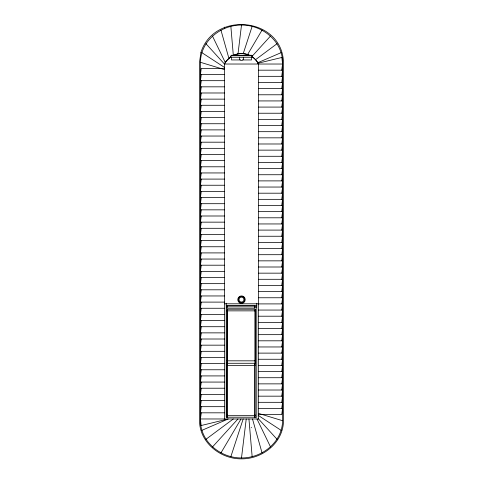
<?xml version="1.0" encoding="UTF-8"?>
<svg xmlns="http://www.w3.org/2000/svg" width="483" height="483" viewBox="0 0 483 483"><rect width="100%" height="100%" fill="white"/><g stroke="black" fill="none" stroke-linecap="round" stroke-linejoin="round"><path stroke-width="0.72" d="M230.85 26.342L233.331 55.454L238.004 53.855L241.5 25.068C262.021 24.808 282.434 40.922 282.567 62.295L282.567 420.705C282.434 442.078 262.021 458.192 241.5 457.932C220.979 458.192 200.566 442.078 200.433 420.705L200.433 62.295C200.566 40.922 220.979 24.808 241.5 25.068M241.5 457.932L246.227 418.972M201.272 74.533L200.433 80.679L224.444 80.679M201.272 80.679L200.433 86.831L224.444 86.831M201.272 86.831L200.433 92.984L224.444 92.984M201.272 92.984L200.433 99.136L224.444 99.136M201.272 99.136L200.433 105.282L224.444 105.282M201.272 105.282L200.433 111.434L224.444 111.434M201.272 111.434L200.433 117.586L224.444 117.586M201.272 117.586L200.433 123.739L224.444 123.739M201.272 123.739L200.433 129.885L224.444 129.885M201.272 129.885L200.433 136.037L224.444 136.037M201.272 136.037L200.433 142.189L224.444 142.189M201.272 142.189L200.433 148.341L224.444 148.341M201.272 148.341L200.433 154.494L224.444 154.494M201.272 154.494L200.433 160.64L224.444 160.64M201.272 160.64L200.433 166.792L224.444 166.792M201.272 166.792L200.433 172.944L224.444 172.944M201.272 172.944L200.433 179.096L224.444 179.096M201.272 179.096L200.433 185.243L224.444 185.243M201.272 185.243L200.433 191.395L224.444 191.395M201.272 191.395L200.433 197.547L224.444 197.547M201.272 197.547L200.433 203.699L224.444 203.699M201.272 203.699L200.433 209.845L224.444 209.845M201.272 209.845L200.433 215.998L224.444 215.998M201.272 215.998L200.433 222.15L224.444 222.15M201.272 222.15L200.433 228.302L224.444 228.302M201.272 228.302L200.433 234.448L224.444 234.448M201.272 234.448L200.433 240.6L224.444 240.6M201.272 240.6L200.433 246.753L224.444 246.753M201.272 246.753L200.433 252.905L224.444 252.905M201.272 252.905L200.433 259.051L224.444 259.051M201.272 259.051L200.433 265.203L224.444 265.203M201.272 265.203L200.433 271.355L224.444 271.355M201.272 271.355L200.433 277.508L224.444 277.508M201.272 277.508L200.433 283.654L224.444 283.654M201.272 283.654L200.433 289.806L224.444 289.806M201.272 289.806L200.433 295.958L224.444 295.958M201.272 295.958L200.433 302.11L224.444 302.11M201.272 302.11L200.433 308.263L224.444 308.263M201.272 308.263L200.433 314.409L224.444 314.409M201.272 314.409L200.433 320.561L224.444 320.561M201.272 320.561L200.433 326.713L224.444 326.713M201.272 326.713L200.433 332.865L224.444 332.865M201.272 332.865L200.433 339.012L224.444 339.012M201.272 339.012L200.433 345.164L224.444 345.164M201.272 345.164L200.433 351.316L224.444 351.316M201.272 351.316L200.433 357.468L224.444 357.468M201.272 357.468L200.433 363.614L224.444 363.614M201.272 363.614L200.433 369.767L224.444 369.767M201.272 369.767L200.433 375.919L224.444 375.919M201.272 375.919L200.433 382.071L224.444 382.071M201.272 382.071L200.433 388.217L224.444 388.217M201.272 388.217L200.433 394.37L224.444 394.37M201.272 394.37L200.433 400.522L224.444 400.522M201.272 400.522L200.433 406.674L224.444 406.674M201.272 406.674L200.433 412.82L224.444 412.82M201.834 430.365L228.236 418.972L201.133 425.535L200.433 418.972L201.272 412.82M281.728 70.18L282.567 64.028L281.867 57.465L257.693 63.315M281.728 76.326L282.567 70.18L258.556 70.18M281.728 82.478L282.567 76.326L258.556 76.326M281.728 88.631L282.567 82.478L258.556 82.478M281.728 94.783L282.567 88.631L258.556 88.631M281.728 100.929L282.567 94.783L258.556 94.783M281.728 107.081L282.567 100.929L258.556 100.929M281.728 113.233L282.567 107.081L258.556 107.081M281.728 119.386L282.567 113.233L258.556 113.233M281.728 125.532L282.567 119.386L258.556 119.386M281.728 131.684L282.567 125.532L258.556 125.532M281.728 137.836L282.567 131.684L258.556 131.684M281.728 143.988L282.567 137.836L258.556 137.836M281.728 150.135L282.567 143.988L258.556 143.988M281.728 156.287L282.567 150.135L258.556 150.135M281.728 162.439L282.567 156.287L258.556 156.287M281.728 168.591L282.567 162.439L258.556 162.439M281.728 174.737L282.567 168.591L258.556 168.591M281.728 180.89L282.567 174.737L258.556 174.737M281.728 187.042L282.567 180.89L258.556 180.89M281.728 193.194L282.567 187.042L258.556 187.042M281.728 199.346L282.567 193.194L258.556 193.194M281.728 205.492L282.567 199.346L258.556 199.346M281.728 211.645L282.567 205.492L258.556 205.492M281.728 217.797L282.567 211.645L258.556 211.645M281.728 223.949L282.567 217.797L258.556 217.797M281.728 230.095L282.567 223.949L258.556 223.949M281.728 236.247L282.567 230.095L258.556 230.095M281.728 242.4L282.567 236.247L258.556 236.247M281.728 248.552L282.567 242.4L258.556 242.4M281.728 254.698L282.567 248.552L258.556 248.552M281.728 260.85L282.567 254.698L258.556 254.698M281.728 267.002L282.567 260.85L258.556 260.85M281.728 273.155L282.567 267.002L258.556 267.002M281.728 279.301L282.567 273.155L258.556 273.155M281.728 285.453L282.567 279.301L258.556 279.301M281.728 291.605L282.567 285.453L258.556 285.453M281.728 297.757L282.567 291.605L258.556 291.605M281.728 303.904L282.567 297.757L258.556 297.757M281.728 310.056L282.567 303.904L258.556 303.904M281.728 316.208L282.567 310.056L258.556 310.056M281.728 322.36L282.567 316.208L258.556 316.208M281.728 328.506L282.567 322.36L258.556 322.36M281.728 334.659L282.567 328.506L258.556 328.506M281.728 340.811L282.567 334.659L258.556 334.659M281.728 346.963L282.567 340.811L258.556 340.811M281.728 353.115L282.567 346.963L258.556 346.963M281.728 359.261L282.567 353.115L258.556 353.115M281.728 365.414L282.567 359.261L258.556 359.261M281.728 371.566L282.567 365.414L258.556 365.414M281.728 377.718L282.567 371.566L258.556 371.566M281.728 383.864L282.567 377.718L258.556 377.718M281.728 390.016L282.567 383.864L258.556 383.864M281.728 396.169L282.567 390.016L258.556 390.016M281.728 402.321L282.567 396.169L258.556 396.169M281.728 408.467L282.567 402.321L258.556 402.321M243.203 53.691L252.15 26.342M230.85 456.658L243.178 418.972M247.568 54.585L262.064 30.067M220.936 452.933L241.011 418.972M205.921 43.681L224.444 64.028L226.304 61.051L230.971 56.759A19.109 19.109 0 0 0 224.444 64.028L224.444 418.972M270.565 35.983L251.824 56.602L254.318 58.473L256.696 61.051L258.556 64.028L258.556 418.972L277.079 439.319M212.435 447.017L237.932 418.972M255.483 59.735L277.079 43.681M205.921 439.319L233.289 418.972M257.747 62.742L281.166 52.635M238.004 53.855C241.917 53.257 246.076 53.607 249.626 55.436M240.226 59.946L231.49 59.946L231.49 57.284M242.774 59.946L251.51 59.946L251.51 57.284M224.444 64.028L282.567 64.028M224.444 68.381L201.272 68.381L200.433 74.533L224.444 74.533M224.444 303.795L258.556 303.795M226.225 305.546L256.775 305.546M254.541 307.007L256.775 307.007M227.052 310.859L255.374 310.859M227.052 310.895L227.535 310.895M254.891 310.895L255.374 310.895M227.052 360.819L255.374 360.837M226.847 364.798L227.324 364.798M254.686 364.798L255.163 364.798M226.847 365.438L255.163 365.438M258.556 408.467L282.567 408.467L281.728 414.619L258.556 414.619M226.847 415.018L227.324 415.018M254.686 415.018L255.163 415.018M226.847 415.682L255.163 415.652M200.433 418.972L258.556 418.972M200.433 62.295L224.444 69.6M258.556 413.4L282.567 420.705M201.834 52.635L224.444 67.385M258.556 415.615L281.166 430.365M212.435 35.983L225.332 62.615M256.986 418.972L270.565 447.017M220.936 30.067L228.888 58.316M252.5 418.972L262.064 452.933M248.938 418.972L252.15 456.658M256.775 303.252L256.775 417.221L226.225 417.221L226.225 303.233M255.163 363.053L255.163 417.397M254.891 309.663L254.891 363.138M254.686 363.361L254.686 417.258M254.511 306.156L254.511 307.9M251.51 55.732L251.51 55.261L231.49 55.261L231.49 55.732M251.257 55.261L251.257 55.732M251.257 427.268L251.257 427.739M231.743 55.261L231.743 55.732M227.535 309.663L227.535 363.138M227.324 363.361L227.324 417.258M227.149 306.156L227.149 307.9M226.847 363.053L226.847 417.397M224.444 27.12L224.444 28.751M243.305 57.284A2.083 2.083 0 0 1 242.973 59.795L242.538 60.127A2.083 2.083 0 0 1 240.462 60.127L240.027 59.795A2.083 2.083 0 0 1 239.695 57.284M233.343 55.364A19.109 19.109 0 0 1 249.657 55.364M252.102 56.746A19.109 19.109 0 0 1 258.556 64.028M200.946 52.369L199.515 62.229L199.515 420.771C199.666 442.615 220.514 459.116 241.5 458.85C262.486 459.116 283.334 442.615 283.485 420.771L283.485 62.229C281.818 17.297 214.186 10.735 200.946 52.369M252.156 55.732L230.844 55.732L230.844 57.284L252.156 57.284L252.156 55.732M254.988 306.156L226.672 306.18L226.672 308.069L254.988 308.069L254.988 306.156M255.374 309.198L227.052 309.198L227.052 363.282L255.374 363.282L255.374 309.198M239.224 301.911A3.218 3.218 0 0 0 244.609 300.468A3.218 3.218 0 0 0 240.667 296.526A3.218 3.218 0 0 0 239.224 301.911M239.737 301.338A2.451 2.451 0 0 0 243.843 300.239A2.451 2.451 0 0 0 240.836 297.232A2.451 2.451 0 0 0 239.737 301.338M239.64 302.853A3.719 3.719 0 0 0 245.219 299.635A3.719 3.719 0 0 0 239.64 296.411A3.719 3.719 0 0 0 239.64 302.853"/></g></svg>
